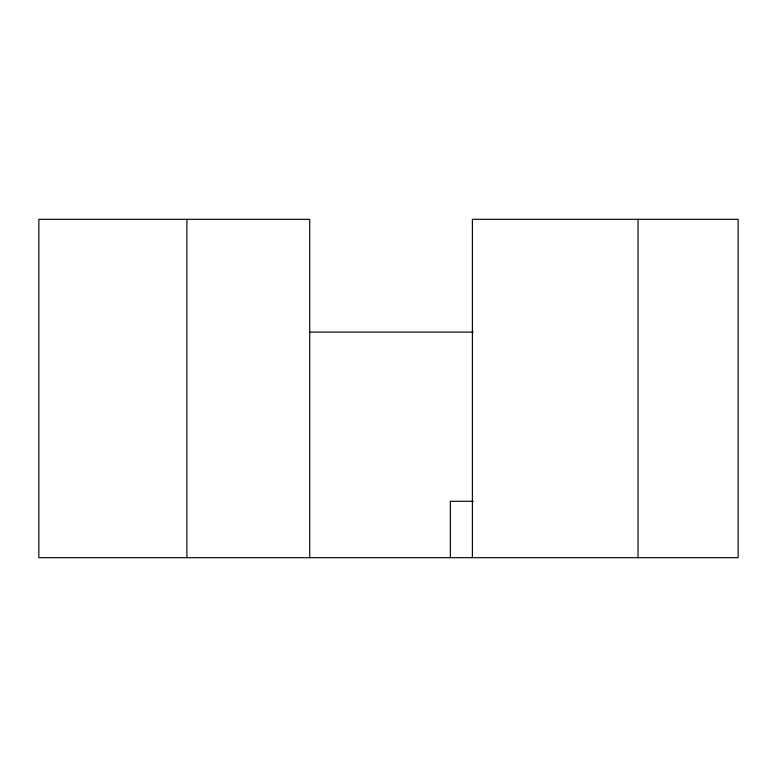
<?xml version="1.0" encoding="UTF-8"?>
<svg xmlns="http://www.w3.org/2000/svg" width="777" height="777" viewBox="0 0 777 777"><rect width="100%" height="100%" fill="white"/><g stroke="black" fill="none" stroke-linecap="round" stroke-linejoin="round"><path stroke-width="1.17" d="M309.314 332.109L473.135 332.109M473.31 501.291L450.359 501.291L450.359 557.682M638.043 219.318L638.043 557.682M472.387 557.682L472.387 219.318L738.15 219.318L738.15 557.682L38.85 557.682L38.85 219.318L309.722 219.318L309.722 557.682M186.888 219.318L186.888 557.682"/></g></svg>
